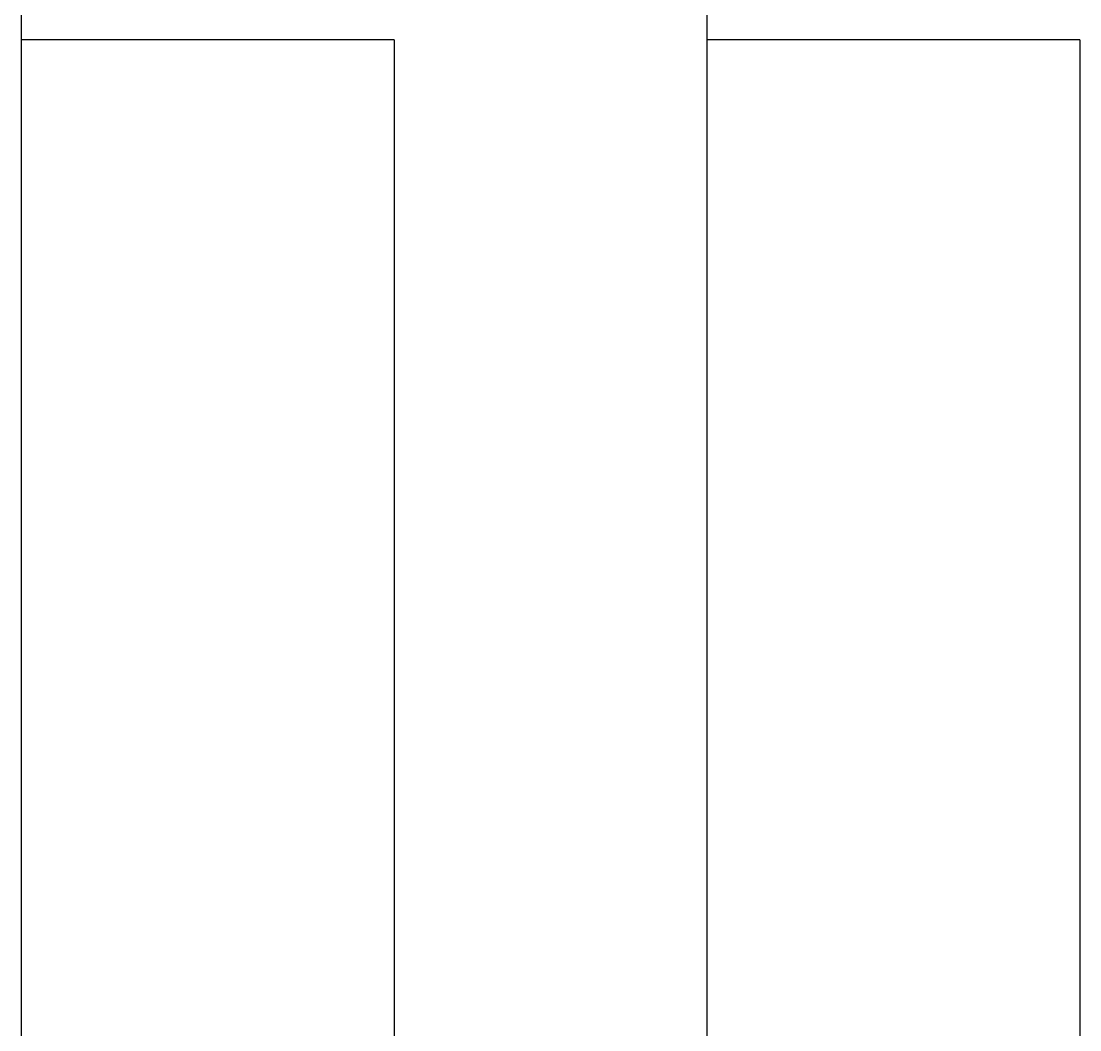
# Model space of a CAD drawing. Header units: millimetres. Extents: x -1040 to 5136, y -2580 to 8636.
# Drawn here: x -136 to 636, y -1222 to -486 of the extents above; entities that cross this region are included whole.
import ezdxf

# ---------------------------------------------------------------- set-up
doc = ezdxf.new("R2010")
doc.units = ezdxf.units.MM
doc.layers.add('noprint', color=40, linetype='Continuous', plot=False)

# ---------------------------------------------------------------- blocks, each defined once
blk = doc.blocks.new('paginalayout')
at = {"layer": 'noprint'}
for p, q in [((-136, -364), (-136, -2500)), ((364, -364), (364, -2500)), ((136, -500), (-136, -500)), ((636, -500), (364, -500))]:
    blk.add_line(p, q, dxfattribs=at)
at = {"layer": 'noprint', "linetype": 'Continuous'}
for p, q in [((136, -500), (136, -690)), ((636, -500), (636, -690)), ((136, -690), (136, -900)), ((636, -690), (636, -900)), ((136, -900), (136, -1110)), ((636, -900), (636, -1110)), ((136, -1110), (136, -1320)), ((636, -1110), (636, -1320))]:
    blk.add_line(p, q, dxfattribs=at)

msp = doc.modelspace()

# ---------------------------------------------------------------- block references
at = {"layer": 'noprint', "linetype": 'Continuous'}
msp.add_blockref('paginalayout', (0, 0), dxfattribs=at)

doc.saveas('drawing.dxf')
